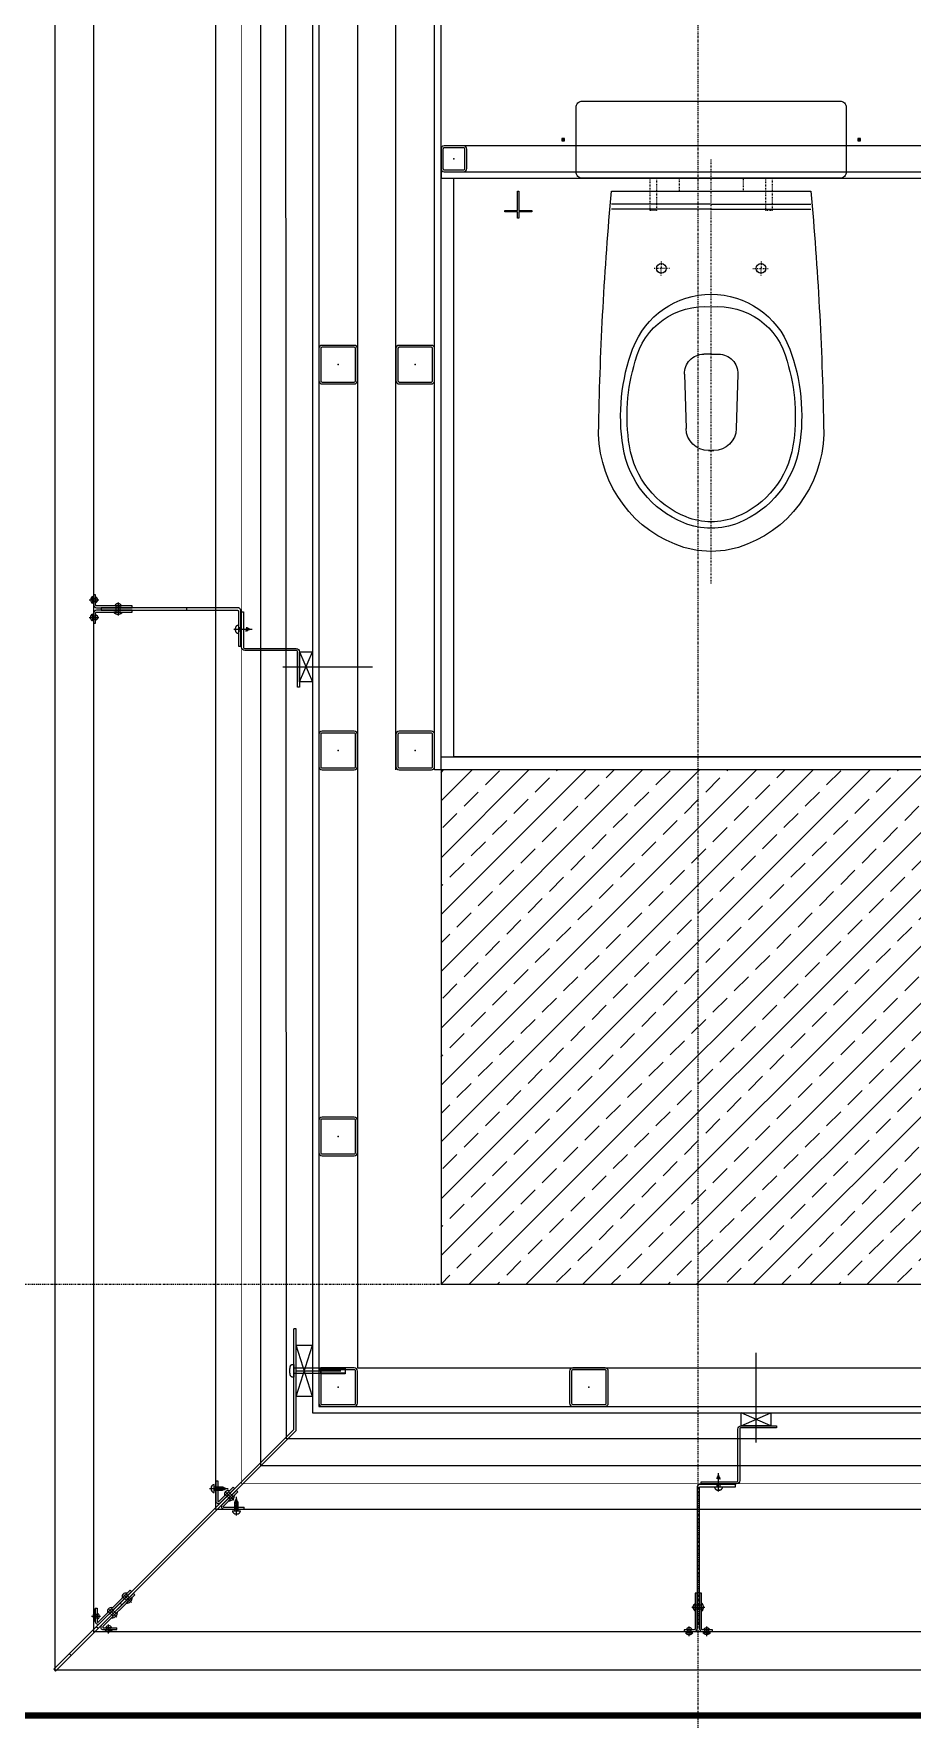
# Model space of a CAD drawing. Extents: x -1439 to 23780, y -1362 to 4476.
# Drawn here: x 1119.2 to 1255.8, y 277.4 to 539.5 of the extents above; entities that cross this region are included whole.
import ezdxf

# ---------------------------------------------------------------- set-up
doc = ezdxf.new("R2010")
doc.units = 0
doc.header["$MEASUREMENT"] = 0
for name, pattern in [('Audi$0$DASHDOT2', [0.5, 0.25, -0.125, 0, -0.125]), ('Audi$0$DOT2', [0.125, 0, -0.125]), ('Audi$0$HIDDEN2', [4.7625, 3.175, -1.5875])]:
    doc.linetypes.add(name, pattern=pattern)
doc.layers.get('0').update_dxf_attribs({"color": 9, "lineweight": 9})
for name, color, linetype, lineweight in [('Audi$0$01', 8, 'Continuous', 9), ('Audi$0$05', 8, 'Continuous', 9), ('Audi$0$05V', 8, 'Continuous', 9), ('Audi$0$06D', 8, 'Continuous', 9), ('Audi$0$09W', 8, 'Continuous', 9), ('Audi$0$10', 8, 'Continuous', 9), ('Audi$0$11', 8, 'Continuous', 9), ('Audi$0$14', 8, 'Continuous', 9), ('Audi$0$21', 8, 'Continuous', 9), ('Audi$0$24', 8, 'Audi$0$DASHDOT2', 9), ('Audi$0$33', 8, 'Audi$0$BATTING', 9), ('Audi$0$35', 8, 'Continuous', 9)]:
    doc.layers.add(name, color=color, linetype=linetype, lineweight=lineweight)
doc.linetypes.add('Audi$0$BATTING', pattern='A,0.0001,-0.1,[134,ltypeshp.shx,S=0.1,R=0,X=-0.1,Y=0],-0.2,[134,ltypeshp.shx,S=0.1,R=180,X=0.1,Y=0],-0.1', length=0.4001)

# ---------------------------------------------------------------- blocks, each defined once
blk = doc.blocks.new('Audi$0$Prf-40x40')
for points in [[(1.5, -2), (-1.5, -2, -0.414214), (-2, -1.5), (-2, 1.5, -0.414214), (-1.5, 2), (1.5, 2, -0.414214), (2, 1.5), (2, -1.5, -0.414214)], [(1.5, -1.7), (-1.5, -1.7, -0.414214), (-1.7, -1.5), (-1.7, 1.5, -0.414214), (-1.5, 1.7), (1.5, 1.7, -0.414214), (1.7, 1.5), (1.7, -1.5, -0.414214)]]:
    blk.add_lwpolyline(points, format="xyb", close=True)
at = {"color": 252}
blk.add_point((0, 0), dxfattribs=at)
blk = doc.blocks.new('Audi$0$p-san-klo07')
at = {"linetype": 'Audi$0$DOT2'}
for p, q in [((0, -75.02), (0, -9.02)), ((-6.49, -26.02), (-8.95, -26.02)), ((-7.75, -24.93), (-7.75, -26.02)), ((-7.75, -27.1), (-7.75, -26.02)), ((6.49, -26.02), (8.95, -26.02)), ((7.75, -24.93), (7.75, -26.02)), ((7.75, -27.1), (7.75, -26.02))]:
    blk.add_line(p, q, dxfattribs=at)
for p, q in [((0, -16.02), (-15.5, -16.02)), ((0, -16.82), (-15.5, -16.82)), ((0, -16.02), (15.5, -16.02)), ((0, -16.82), (15.5, -16.82)), ((0, -39.36), (-1.16, -39.36)), ((0, -39.36), (1.16, -39.36)), ((-4.16, -42.45), (-3.91, -50.93)), ((4.16, -42.45), (3.91, -50.93)), ((0, -54.33), (-0.41, -54.33)), ((-0.41, -54.33), (0, -54.33)), ((0.41, -54.33), (0, -54.33)), ((0, -54.33), (0.41, -54.33))]:
    blk.add_line(p, q)
for points in [[(-20, -12), (20, -12, 0.414214), (21, -11), (21, -1, 0.414214), (20, 0), (-20, 0, 0.414214), (-21, -1), (-21, -11, 0.414214)], [(-15.5, -14.02, 0.018163), (-17.47, -50.28, 0.320529), (-5.62, -68.92, 0.096396), (0, -70.02, 0.096396), (5.62, -68.92, 0.320529), (17.47, -50.28, 0.018163), (15.5, -14.02)]]:
    blk.add_lwpolyline(points, format="xyb", close=True)
for points in [[(-9.5, -12), (-9.5, -17), (-8.5, -17), (-8.5, -12)], [(8.5, -12), (8.5, -17), (9.5, -17), (9.5, -12)]]:
    blk.add_lwpolyline(points, dxfattribs=at)
blk.add_lwpolyline([(-5, -14.02), (-5, -12.02), (5, -12.02), (5, -14.02)], close=True, dxfattribs=at)
for centre, radius, start, end in [((-7.75, -26.02), 0.75, 0, 180), ((-7.75, -26.02), 0.75, 180, 0), ((7.75, -26.02), 0.75, 0, 180), ((7.75, -26.02), 0.75, 180, 0), ((0, -43.02), 13, 90, 159.4201), ((0, -43.02), 13, 20.5799, 90), ((-1.09, -42.96), 11, 84.3176, 166.8067), ((1.09, -42.96), 11, 13.1933, 95.6824), ((15.92, -48.99), 30, 159.4201, 189.1281), ((-15.92, -48.99), 30, 350.8719, 20.5799), ((15.92, -48.99), 29, 162.8727, 189.1281), ((-1.16, -42.36), 3, 90, 181.707), ((1.16, -42.36), 3, 358.293, 90), ((-15.92, -48.99), 29, 350.8719, 17.1273), ((-0.41, -50.83), 3.5, 181.707, 270), ((0.41, -50.83), 3.5, 270, 358.293), ((1.5, -51.31), 15.4, 189.1281, 247.9757), ((1.5, -51.31), 14.4, 189.1281, 247.9757), ((-1.5, -51.31), 14.4, 292.0243, 350.8719), ((-1.5, -51.31), 15.4, 292.0243, 350.8719), ((0, -55.02), 10.4, 247.9757, 270), ((0, -55.02), 10.4, 270, 292.0243), ((0, -55.02), 11.4, 247.9757, 270), ((0, -55.02), 11.4, 270, 292.0243)]:
    blk.add_arc(centre, radius, start, end)
at = {"layer": 'Audi$0$05'}
blk.add_lwpolyline([(29.9, -14.02), (29.9, -17.02), (27.9, -17.02), (27.9, -17.22), (29.9, -17.22), (29.9, -18.22), (30.1, -18.22), (30.1, -17.22), (32.1, -17.22), (32.1, -17.02), (30.1, -17.02), (30.1, -14.02), (29.9, -14.02)], dxfattribs=at)
at = {"xscale": 0.1, "yscale": 0.1, "zscale": 0.1}
for p in [(-23, -6), (23, -6)]:
    blk.add_blockref('Audi$0$Prf-40x40', p, dxfattribs=at)
blk = doc.blocks.new('Audi$0$p-kolon_80x80')
at = {"layer": 'Audi$0$09W'}
h = blk.add_hatch(dxfattribs=at)
h.set_pattern_fill('ANSI33', color=256, scale=25, style=0)
h.set_pattern_definition([(45, (-1222.5, -385), (-4.419417, 4.419417), []), (45, (-1218.0806, -385), (-4.419417, 4.419417), [3.125, -1.5625])])
h.paths.add_polyline_path([(-40, -40), (40, -40), (40, 40), (-40, 40)])
blk.add_lwpolyline([(-40, -40), (40, -40), (40, 40), (-40, 40)], close=True)
blk = doc.blocks.new('Audi$0$p- alum kaplama profil')
at = {"lineweight": 13}
blk.add_lwpolyline([(7.12, 12.59), (7.12, 26.49)], dxfattribs=at)
at = {"lineweight": 5}
blk.add_lwpolyline([(9.44, 15.16), (4.79, 15.16), (4.79, 17.16), (9.44, 17.16)], close=True, dxfattribs=at)
for points in [[(4.79, 15.16), (9.44, 17.16)], [(9.44, 15.16), (4.79, 17.16)]]:
    blk.add_lwpolyline(points, dxfattribs=at)
at = {"lineweight": 18}
blk.add_lwpolyline([(4.09, 6.16), (-1.41, 6.16), (-1.41, 6.46), (4.09, 6.46, 0.414214), (4.29, 6.66), (4.29, 14.66, -0.414214), (4.79, 15.16), (10.29, 15.16), (10.29, 14.86), (4.79, 14.86, 0.414214), (4.59, 14.66), (4.59, 6.66, -0.414214)], format="xyb", close=True, dxfattribs=at)
blk.add_lwpolyline([(-2.06, 5.56), (-2.06, -2.34), (-2.06, -15.69), (-1.66, -15.69), (-1.66, -2.34), (-1.66, 5.56), (-1.66, 5.56), (-1.66, 5.57), (-1.66, 5.57), (-1.66, 5.58), (-1.66, 5.58), (-1.65, 5.59), (-1.65, 5.59), (-1.65, 5.59), (-1.65, 5.6), (-1.65, 5.6), (-1.64, 5.61), (-1.64, 5.61), (-1.64, 5.62), (-1.64, 5.62), (-1.63, 5.62), (-1.63, 5.63), (-1.63, 5.63), (-1.62, 5.63), (-1.62, 5.64), (-1.61, 5.64), (-1.61, 5.64), (-1.61, 5.64), (-1.6, 5.65), (-1.6, 5.65), (-1.59, 5.65), (-1.59, 5.65), (-1.58, 5.65), (-1.58, 5.65), (-1.57, 5.66), (-1.57, 5.66), (-1.56, 5.66), (-1.56, 5.66), (3.94, 5.66), (3.94, 6.06), (-1.56, 6.06), (-1.58, 6.06), (-1.61, 6.05), (-1.63, 6.05), (-1.66, 6.05), (-1.68, 6.04), (-1.7, 6.03), (-1.73, 6.03), (-1.75, 6.02), (-1.77, 6.01), (-1.79, 6), (-1.82, 5.99), (-1.84, 5.97), (-1.86, 5.96), (-1.88, 5.94), (-1.89, 5.93), (-1.91, 5.91), (-1.93, 5.89), (-1.95, 5.87), (-1.96, 5.85), (-1.97, 5.83), (-1.99, 5.81), (-2, 5.79), (-2.01, 5.77), (-2.02, 5.75), (-2.03, 5.72), (-2.04, 5.7), (-2.04, 5.68), (-2.05, 5.65), (-2.05, 5.63), (-2.06, 5.61), (-2.06, 5.58)], close=True)
blk.add_lwpolyline([(-1.66, -2.34), (-2.06, -2.34)])
for points in [[(-2.36, -10.84), (-2.36, -16.39), (-2.36, -16.39, -0.414214), (-2.51, -16.54), (-2.51, -16.54), (-4.06, -16.54), (-4.06, -16.84), (-2.51, -16.84), (-2.51, -16.84, 0.414214), (-2.06, -16.39), (-2.06, -10.84)], [(-1.36, -10.84), (-1.66, -10.84), (-1.66, -16.39, 0.414214), (-1.21, -16.84), (-1.21, -16.84), (0.34, -16.84), (0.34, -16.54), (-1.21, -16.54), (-1.21, -16.54, -0.414214), (-1.36, -16.39), (-1.36, -16.39)]]:
    blk.add_lwpolyline(points, format="xyb", close=True)
for points in [[(0.67, 5.66, -10), (1.91, 5.66, -10)], [(0.67, 5.66, -10), (0.67, 5.64, -10), (0.67, 5.62, -10), (0.67, 5.6, -10), (0.68, 5.58, -10), (0.68, 5.56, -10), (0.69, 5.54, -10), (0.69, 5.52, -10), (0.7, 5.5, -10), (0.7, 5.48, -10), (0.71, 5.46, -10), (0.72, 5.45, -10), (0.73, 5.43, -10), (0.74, 5.41, -10), (0.75, 5.4, -10), (0.76, 5.38, -10), (0.77, 5.36, -10), (0.79, 5.35, -10), (0.8, 5.33, -10), (0.81, 5.32, -10), (0.83, 5.31, -10), (0.84, 5.29, -10), (0.86, 5.28, -10), (0.87, 5.27, -10), (0.89, 5.26, -10), (0.91, 5.25, -10), (0.92, 5.24, -10), (0.94, 5.23, -10), (0.96, 5.22, -10), (0.98, 5.21, -10), (1, 5.21, -10), (1.02, 5.2, -10), (1.03, 5.2, -10)], [(0.96, 5.66, -10), (0.97, 5.66, -10), (0.97, 5.66, -10), (0.97, 5.66, -10), (0.98, 5.66, -10), (0.98, 5.66, -10), (0.99, 5.66, -10), (0.99, 5.66, -10), (1, 5.66, -10), (1, 5.67, -10), (1, 5.67, -10), (1.01, 5.67, -10), (1.01, 5.67, -10), (1.01, 5.67, -10), (1.02, 5.68, -10), (1.02, 5.68, -10), (1.02, 5.68, -10), (1.03, 5.69, -10), (1.03, 5.69, -10), (1.03, 5.69, -10), (1.04, 5.7, -10), (1.04, 5.7, -10), (1.04, 5.7, -10), (1.04, 5.71, -10), (1.04, 5.71, -10), (1.05, 5.72, -10), (1.05, 5.72, -10), (1.05, 5.72, -10), (1.05, 5.73, -10), (1.05, 5.73, -10), (1.05, 5.74, -10), (1.05, 5.74, -10), (1.05, 5.75, -10)], [(1.61, 6.87, -10), (0.98, 6.96, -10)], [(1.33, 5.85, -10), (0.98, 5.88, -10)], [(1.56, 7.05, -10), (1.02, 7.13, -10)], [(1.05, 6.91, -10), (1.29, 7.56, -10)], [(1.05, 5.83, -10), (1.05, 6.01, -10)], [(1.05, 5.75, -10), (1.05, 5.83, -10)], [(1.29, 4.93, -10), (1.29, 7.8, -10)], [(1.53, 6.82, -10), (1.29, 7.56, -10)], [(1.29, 6.16, -10), (1.29, 6.26, -10)], [(1.53, 5.75, -10), (1.53, 5.92, -10)], [(1.53, 5.75, -10), (1.53, 5.74, -10), (1.53, 5.74, -10), (1.53, 5.73, -10), (1.53, 5.73, -10), (1.53, 5.72, -10), (1.54, 5.72, -10), (1.54, 5.72, -10), (1.54, 5.71, -10), (1.54, 5.71, -10), (1.54, 5.7, -10), (1.54, 5.7, -10), (1.55, 5.7, -10), (1.55, 5.69, -10), (1.55, 5.69, -10), (1.55, 5.69, -10), (1.56, 5.68, -10), (1.56, 5.68, -10), (1.56, 5.68, -10), (1.57, 5.67, -10), (1.57, 5.67, -10), (1.58, 5.67, -10), (1.58, 5.67, -10), (1.58, 5.67, -10), (1.59, 5.66, -10), (1.59, 5.66, -10), (1.6, 5.66, -10), (1.6, 5.66, -10), (1.6, 5.66, -10), (1.61, 5.66, -10), (1.61, 5.66, -10), (1.62, 5.66, -10), (1.62, 5.66, -10)], [(1.55, 5.2, -10), (1.57, 5.2, -10), (1.59, 5.21, -10), (1.6, 5.21, -10), (1.62, 5.22, -10), (1.64, 5.23, -10), (1.66, 5.24, -10), (1.68, 5.25, -10), (1.69, 5.26, -10), (1.71, 5.27, -10), (1.73, 5.28, -10), (1.74, 5.29, -10), (1.76, 5.31, -10), (1.77, 5.32, -10), (1.78, 5.33, -10), (1.8, 5.35, -10), (1.81, 5.36, -10), (1.82, 5.38, -10), (1.83, 5.4, -10), (1.84, 5.41, -10), (1.85, 5.43, -10), (1.86, 5.45, -10), (1.87, 5.46, -10), (1.88, 5.48, -10), (1.89, 5.5, -10), (1.89, 5.52, -10), (1.9, 5.54, -10), (1.9, 5.56, -10), (1.9, 5.58, -10), (1.91, 5.6, -10), (1.91, 5.62, -10), (1.91, 5.64, -10), (1.91, 5.66, -10)], [(1.03, 5.2, -10), (1.04, 5.2, -10), (1.05, 5.19, -10), (1.05, 5.19, -10), (1.06, 5.19, -10), (1.06, 5.19, -10), (1.07, 5.19, -10), (1.07, 5.19, -10), (1.08, 5.19, -10), (1.08, 5.19, -10), (1.09, 5.19, -10), (1.09, 5.18, -10), (1.1, 5.18, -10), (1.1, 5.18, -10), (1.11, 5.18, -10), (1.11, 5.18, -10), (1.12, 5.18, -10), (1.12, 5.18, -10), (1.13, 5.18, -10), (1.13, 5.18, -10), (1.14, 5.18, -10), (1.15, 5.18, -10), (1.15, 5.18, -10), (1.16, 5.17, -10), (1.16, 5.17, -10), (1.17, 5.17, -10), (1.17, 5.17, -10), (1.18, 5.17, -10), (1.18, 5.17, -10), (1.19, 5.17, -10), (1.19, 5.17, -10), (1.2, 5.17, -10), (1.2, 5.17, -10)], [(1.2, 5.17, -10), (1.2, 5.2, -10)], [(1.38, 5.2, -10), (1.2, 5.2, -10)], [(1.38, 5.17, -10), (1.38, 5.2, -10)], [(1.38, 5.17, -10), (1.38, 5.17, -10), (1.39, 5.17, -10), (1.39, 5.17, -10), (1.4, 5.17, -10), (1.41, 5.17, -10), (1.41, 5.17, -10), (1.42, 5.17, -10), (1.42, 5.17, -10), (1.43, 5.17, -10), (1.43, 5.18, -10), (1.44, 5.18, -10), (1.44, 5.18, -10), (1.45, 5.18, -10), (1.45, 5.18, -10), (1.46, 5.18, -10), (1.46, 5.18, -10), (1.47, 5.18, -10), (1.47, 5.18, -10), (1.48, 5.18, -10), (1.48, 5.18, -10), (1.49, 5.18, -10), (1.5, 5.19, -10), (1.5, 5.19, -10), (1.51, 5.19, -10), (1.51, 5.19, -10), (1.52, 5.19, -10), (1.52, 5.19, -10), (1.53, 5.19, -10), (1.53, 5.19, -10), (1.54, 5.19, -10), (1.54, 5.2, -10), (1.55, 5.2, -10)], [(-2.86, -13.04, 0), (-0.86, -13.04, 0)], [(-2.36, -12.52, 0), (-2.4, -12.53, 0), (-2.43, -12.56, 0), (-2.47, -12.58, 0), (-2.5, -12.6, 0), (-2.53, -12.63, 0), (-2.56, -12.66, 0), (-2.59, -12.69, 0), (-2.61, -12.73, 0), (-2.63, -12.76, 0), (-2.65, -12.8, 0), (-2.67, -12.84, 0), (-2.68, -12.88, 0), (-2.69, -12.92, 0), (-2.7, -12.96, 0), (-2.71, -13, 0), (-2.71, -13.04, 0), (-2.71, -13.08, 0), (-2.7, -13.13, 0), (-2.69, -13.17, 0), (-2.68, -13.21, 0), (-2.67, -13.25, 0), (-2.65, -13.28, 0), (-2.63, -13.32, 0), (-2.61, -13.36, 0), (-2.59, -13.39, 0), (-2.56, -13.42, 0), (-2.53, -13.45, 0), (-2.5, -13.48, 0), (-2.47, -13.51, 0), (-2.43, -13.53, 0), (-2.4, -13.55, 0), (-2.36, -13.57, 0)], [(-2.36, -13.04, 0), (-2.36, -12.52, 0)], [(-2.36, -13.04, 0), (-2.36, -12.73, 0)], [(-2.36, -12.73, 0), (-2.36, -13.04, 0)], [(-1.36, -12.73, 0), (-2.36, -12.73, 0)], [(-2.36, -13.04, 0), (-2.36, -13.36, 0)], [(-2.36, -13.04, 0), (-2.36, -13.57, 0)], [(-2.36, -13.36, 0), (-2.36, -13.04, 0)], [(-1.36, -13.04, 0), (-1.36, -12.37, 0)], [(-1.36, -13.72, 0), (-1.32, -13.68, 0), (-1.29, -13.65, 0), (-1.26, -13.61, 0), (-1.23, -13.58, 0), (-1.2, -13.54, 0), (-1.18, -13.5, 0), (-1.16, -13.45, 0), (-1.14, -13.41, 0), (-1.12, -13.37, 0), (-1.1, -13.32, 0), (-1.09, -13.28, 0), (-1.08, -13.23, 0), (-1.07, -13.18, 0), (-1.06, -13.14, 0), (-1.06, -13.09, 0), (-1.06, -13.04, 0), (-1.06, -12.99, 0), (-1.06, -12.95, 0), (-1.07, -12.9, 0), (-1.08, -12.85, 0), (-1.09, -12.81, 0), (-1.1, -12.76, 0), (-1.12, -12.72, 0), (-1.14, -12.67, 0), (-1.16, -12.63, 0), (-1.18, -12.59, 0), (-1.2, -12.55, 0), (-1.23, -12.51, 0), (-1.26, -12.47, 0), (-1.29, -12.43, 0), (-1.32, -12.4, 0), (-1.36, -12.37, 0)], [(-1.36, -13.04, 0), (-1.36, -13.72, 0)], [(-1.36, -13.36, 0), (-2.36, -13.36, 0)], [(-3.84, -17.04, 0), (-3.81, -17.07, 0), (-3.78, -17.1, 0), (-3.75, -17.12, 0), (-3.72, -17.15, 0), (-3.69, -17.17, 0), (-3.66, -17.19, 0), (-3.62, -17.21, 0), (-3.59, -17.23, 0), (-3.55, -17.24, 0), (-3.52, -17.26, 0), (-3.48, -17.27, 0), (-3.44, -17.28, 0), (-3.4, -17.28, 0), (-3.36, -17.29, 0), (-3.32, -17.29, 0), (-3.29, -17.29, 0), (-3.25, -17.29, 0), (-3.21, -17.29, 0), (-3.17, -17.28, 0), (-3.13, -17.28, 0), (-3.09, -17.27, 0), (-3.06, -17.26, 0), (-3.02, -17.24, 0), (-2.98, -17.23, 0), (-2.95, -17.21, 0), (-2.91, -17.19, 0), (-2.88, -17.17, 0), (-2.85, -17.15, 0), (-2.82, -17.12, 0), (-2.79, -17.1, 0), (-2.76, -17.07, 0), (-2.73, -17.04, 0)], [(-3.29, -17.04, 0), (-3.84, -17.04, 0)], [(-2.85, -16.54, 0), (-2.86, -16.51, 0), (-2.87, -16.47, 0), (-2.89, -16.44, 0), (-2.91, -16.41, 0), (-2.93, -16.38, 0), (-2.96, -16.35, 0), (-2.98, -16.33, 0), (-3.01, -16.31, 0), (-3.04, -16.29, 0), (-3.07, -16.27, 0), (-3.11, -16.25, 0), (-3.14, -16.24, 0), (-3.18, -16.23, 0), (-3.21, -16.22, 0), (-3.25, -16.22, 0), (-3.29, -16.22, 0), (-3.32, -16.22, 0), (-3.36, -16.22, 0), (-3.39, -16.23, 0), (-3.43, -16.24, 0), (-3.46, -16.25, 0), (-3.5, -16.27, 0), (-3.53, -16.29, 0), (-3.56, -16.31, 0), (-3.59, -16.33, 0), (-3.61, -16.35, 0), (-3.64, -16.38, 0), (-3.66, -16.41, 0), (-3.68, -16.44, 0), (-3.7, -16.47, 0), (-3.71, -16.51, 0), (-3.73, -16.54, 0)], [(-3.29, -16.54, 0), (-3.73, -16.54, 0)], [(-3.29, -16.54, 0), (-3.55, -16.54, 0)], [(-3.55, -16.54, 0), (-3.29, -16.54, 0)], [(-3.55, -17.04, 0), (-3.55, -16.54, 0)], [(-3.29, -17.54, 0), (-3.29, -16.04, 0)], [(-3.29, -16.54, 0), (-2.85, -16.54, 0)], [(-3.29, -16.54, 0), (-3.03, -16.54, 0)], [(-3.03, -16.54, 0), (-3.29, -16.54, 0)], [(-3.29, -17.04, 0), (-2.73, -17.04, 0)], [(-3.03, -17.04, 0), (-3.03, -16.54, 0)], [(-0.56, -17.04, 0), (-1.11, -17.04, 0)], [(0, -17.04, 0), (-0.03, -17.07, 0), (-0.06, -17.1, 0), (-0.09, -17.12, 0), (-0.12, -17.15, 0), (-0.15, -17.17, 0), (-0.18, -17.19, 0), (-0.22, -17.21, 0), (-0.25, -17.23, 0), (-0.29, -17.24, 0), (-0.33, -17.26, 0), (-0.36, -17.27, 0), (-0.4, -17.28, 0), (-0.44, -17.28, 0), (-0.48, -17.29, 0), (-0.52, -17.29, 0), (-0.56, -17.29, 0), (-0.59, -17.29, 0), (-0.63, -17.29, 0), (-0.67, -17.28, 0), (-0.71, -17.28, 0), (-0.75, -17.27, 0), (-0.79, -17.26, 0), (-0.82, -17.24, 0), (-0.86, -17.23, 0), (-0.89, -17.21, 0), (-0.93, -17.19, 0), (-0.96, -17.17, 0), (-0.99, -17.15, 0), (-1.02, -17.12, 0), (-1.05, -17.1, 0), (-1.08, -17.07, 0), (-1.11, -17.04, 0)], [(-1, -16.54, 0), (-0.98, -16.51, 0), (-0.97, -16.47, 0), (-0.95, -16.44, 0), (-0.93, -16.41, 0), (-0.91, -16.38, 0), (-0.88, -16.35, 0), (-0.86, -16.33, 0), (-0.83, -16.31, 0), (-0.8, -16.29, 0), (-0.77, -16.27, 0), (-0.73, -16.25, 0), (-0.7, -16.24, 0), (-0.66, -16.23, 0), (-0.63, -16.22, 0), (-0.59, -16.22, 0), (-0.56, -16.22, 0), (-0.52, -16.22, 0), (-0.48, -16.22, 0), (-0.45, -16.23, 0), (-0.41, -16.24, 0), (-0.38, -16.25, 0), (-0.34, -16.27, 0), (-0.31, -16.29, 0), (-0.28, -16.31, 0), (-0.25, -16.33, 0), (-0.23, -16.35, 0), (-0.2, -16.38, 0), (-0.18, -16.41, 0), (-0.16, -16.44, 0), (-0.14, -16.47, 0), (-0.13, -16.51, 0), (-0.12, -16.54, 0)], [(-0.56, -16.54, 0), (-1, -16.54, 0)], [(-0.56, -16.54, 0), (-0.82, -16.54, 0)], [(-0.82, -16.54, 0), (-0.56, -16.54, 0)], [(-0.82, -17.04, 0), (-0.82, -16.54, 0)], [(-0.56, -17.54, 0), (-0.56, -16.04, 0)], [(-0.56, -16.54, 0), (-0.3, -16.54, 0)], [(-0.56, -16.54, 0), (-0.12, -16.54, 0)], [(-0.3, -16.54, 0), (-0.56, -16.54, 0)], [(-0.56, -17.04, 0), (0, -17.04, 0)], [(-0.3, -17.04, 0), (-0.3, -16.54, 0)]]:
    blk.add_polyline3d(points)
blk = doc.blocks.new('Audi$0$p-cephe_kose profili')
at = {"linetype": 'Continuous', "lineweight": 13}
for p, q in [((-2.75, 12.75), (-3.15, 12.75)), ((-3.15, -2.87), (-3.15, 12.75)), ((-2.75, -3.03), (-2.75, 12.75)), ((-3.15, -2.87), (-30.14, -29.86)), ((-2.75, -3.03), (-29.86, -30.14)), ((-33.53, -32.82), (-28.58, -27.87)), ((-33.32, -33.03), (-28.37, -28.08)), ((-28.08, -28.37), (-33.03, -33.32)), ((-27.87, -28.58), (-32.82, -33.53)), ((-28.37, -28.08), (-28.58, -27.87)), ((-28.08, -28.37), (-27.87, -28.58)), ((-34, -30.65), (-34, -32.75)), ((-34, -30.65), (-33.7, -30.65)), ((-33.85, -33.57), (-30.14, -29.86)), ((-33.7, -30.65), (-33.7, -32.75)), ((-33.57, -33.85), (-29.86, -30.14)), ((-30.14, -29.86), (-29.86, -30.14)), ((-29.86, -30.14), (-30.14, -29.86)), ((-33.85, -33.57), (-40.45, -40.17)), ((-33.57, -33.85), (-40.17, -40.45)), ((-33.57, -33.85), (-33.85, -33.57)), ((-32.75, -33.7), (-30.65, -33.7)), ((-32.75, -34), (-30.65, -34)), ((-30.65, -34), (-30.65, -33.7)), ((-40.45, -40.17), (-40.17, -40.45))]:
    blk.add_line(p, q, dxfattribs=at)
at = {"linetype": 'Continuous', "lineweight": 5}
for p, q in [((-2.75, 2.25), (-0.25, 10.25)), ((-0.25, 2.25), (-2.75, 10.25)), ((-3.15, 6.69), (1.05, 6.69)), ((1.05, 5.81), (-3.15, 5.81)), ((-2.73, 6.25), (4.2, 6.25)), ((4.85, 6.62), (1.05, 6.62)), ((4.85, 5.88), (1.05, 5.88))]:
    blk.add_line(p, q, dxfattribs=at)
for p, q in [((-16.23, -12.06), (-13.36, -12.06)), ((-15.99, -11.97), (-15.95, -11.97)), ((-15.99, -12.15), (-15.95, -12.15)), ((-15.95, -11.97), (-15.95, -12.15)), ((-15.5, -12.68), (-15.5, -11.44)), ((-15.41, -11.82), (-15.23, -11.82)), ((-15.41, -12.3), (-15.32, -12.3)), ((-15.32, -12.3), (-15.14, -12.3)), ((-15.3, -12.02), (-15.28, -12.37)), ((-15.23, -11.82), (-15.05, -11.82)), ((-15.19, -11.74), (-15.1, -12.37)), ((-15.14, -12.3), (-14.96, -12.3)), ((-15.05, -11.82), (-14.87, -11.82)), ((-15.01, -11.74), (-14.92, -12.37)), ((-14.96, -12.3), (-14.78, -12.3)), ((-14.87, -11.82), (-14.69, -11.82)), ((-14.83, -11.74), (-14.74, -12.37)), ((-14.78, -12.3), (-14.6, -12.3)), ((-14.69, -11.82), (-14.51, -11.82)), ((-14.65, -11.74), (-14.56, -12.37)), ((-14.6, -12.3), (-14.42, -12.3)), ((-14.51, -11.82), (-14.33, -11.82)), ((-14.47, -11.74), (-14.38, -12.37)), ((-14.42, -12.3), (-14.24, -12.3)), ((-14.33, -11.82), (-13.6, -12.06)), ((-14.29, -11.74), (-14.2, -12.37)), ((-14.24, -12.3), (-13.6, -12.06)), ((-14.1, -11.79), (-14.03, -12.33)), ((-12.68, -15.51), (-11.44, -15.51)), ((-11.74, -14.3), (-12.37, -14.21)), ((-11.74, -14.48), (-12.37, -14.39)), ((-11.74, -14.66), (-12.37, -14.57)), ((-11.74, -14.84), (-12.37, -14.75)), ((-11.74, -15.02), (-12.37, -14.93)), ((-11.74, -15.2), (-12.37, -15.11)), ((-12.02, -15.31), (-12.37, -15.29)), ((-11.79, -14.11), (-12.33, -14.03)), ((-12.3, -14.25), (-12.06, -13.61)), ((-12.3, -14.43), (-12.3, -14.25)), ((-12.3, -14.61), (-12.3, -14.43)), ((-12.3, -14.79), (-12.3, -14.61)), ((-12.3, -14.97), (-12.3, -14.79)), ((-12.3, -15.15), (-12.3, -14.97)), ((-12.3, -15.33), (-12.3, -15.15)), ((-12.3, -15.42), (-12.3, -15.33)), ((-12.06, -16.24), (-12.06, -13.37)), ((-11.82, -14.34), (-12.06, -13.61)), ((-11.82, -14.52), (-11.82, -14.34)), ((-11.82, -14.7), (-11.82, -14.52)), ((-11.82, -14.88), (-11.82, -14.7)), ((-11.82, -15.06), (-11.82, -14.88)), ((-11.82, -15.24), (-11.82, -15.06)), ((-11.82, -15.42), (-11.82, -15.24)), ((-12.15, -15.99), (-12.15, -15.96)), ((-11.97, -15.96), (-12.15, -15.96)), ((-11.97, -15.99), (-11.97, -15.96))]:
    blk.add_line(p, q)
at = {"linetype": 'Continuous', "lineweight": 18}
for p, q in [((-15.25, -10.86), (-15.25, -14)), ((-15.25, -10.86), (-14.95, -10.86)), ((-14.95, -10.86), (-14.95, -14)), ((-14.78, -14.07), (-12.56, -11.86)), ((-14.57, -14.28), (-12.35, -12.07)), ((-12.07, -12.35), (-14.28, -14.57)), ((-11.86, -12.56), (-14.07, -14.78)), ((-12.35, -12.07), (-12.56, -11.86)), ((-12.07, -12.35), (-11.86, -12.56)), ((-14, -14.95), (-10.86, -14.95)), ((-14, -15.25), (-10.86, -15.25)), ((-10.86, -15.25), (-10.86, -14.95))]:
    blk.add_line(p, q, dxfattribs=at)
at = {"lineweight": 5}
for p, q in [((-13.02, -13.73), (-13.73, -13.02)), ((-13.29, -13.01), (-13.66, -13.38)), ((-13.65, -12.66), (-12.44, -13.86)), ((-13.29, -13.01), (-13.52, -13.23)), ((-13.52, -13.23), (-13.29, -13.01)), ((-13.29, -13.01), (-12.92, -12.64)), ((-13.29, -13.01), (-13.07, -12.79)), ((-13.07, -12.79), (-13.29, -13.01)), ((-12.57, -13.28), (-13.28, -12.57)), ((-12.8, -13.5), (-12.32, -13.03)), ((-12.8, -13.5), (-13.27, -13.98)), ((-29.57, -28.58), (-28.37, -29.78)), ((-29.22, -28.93), (-28.84, -28.56)), ((-29.22, -28.93), (-28.99, -28.71)), ((-28.99, -28.71), (-29.22, -28.93)), ((-28.5, -29.21), (-29.21, -28.5)), ((-34.1, -31.92), (-34.1, -31.37)), ((-31.22, -31.93), (-31.93, -31.22)), ((-31.49, -31.21), (-31.86, -31.58)), ((-31.85, -30.86), (-30.64, -32.06)), ((-31.49, -31.21), (-31.71, -31.43)), ((-31.71, -31.43), (-31.49, -31.21)), ((-31.49, -31.21), (-31.12, -30.84)), ((-31.49, -31.21), (-31.27, -30.99)), ((-31.27, -30.99), (-31.49, -31.21)), ((-30.77, -31.48), (-31.48, -30.77)), ((-31, -31.7), (-30.52, -31.23)), ((-28.94, -29.65), (-29.65, -28.94)), ((-29.22, -28.93), (-29.59, -29.3)), ((-29.22, -28.93), (-29.44, -29.16)), ((-29.44, -29.16), (-29.22, -28.93)), ((-28.72, -29.43), (-29.2, -29.91)), ((-28.72, -29.43), (-28.24, -28.95)), ((-34.6, -31.92), (-33.2, -31.92)), ((-34.1, -31.66), (-33.7, -31.66)), ((-34.1, -31.92), (-34.1, -32.47)), ((-34.1, -32.18), (-33.7, -32.18)), ((-33.7, -31.92), (-33.7, -31.48)), ((-33.7, -31.92), (-33.7, -31.66)), ((-33.7, -31.66), (-33.7, -31.92)), ((-33.7, -31.92), (-33.7, -32.36)), ((-33.7, -31.92), (-33.7, -32.18)), ((-33.7, -32.18), (-33.7, -31.92)), ((-31.92, -33.7), (-32.36, -33.7)), ((-31.92, -33.7), (-32.18, -33.7)), ((-32.18, -33.7), (-31.92, -33.7)), ((-32.18, -34.1), (-32.18, -33.7)), ((-31.92, -34.6), (-31.92, -33.2)), ((-31.92, -33.7), (-31.66, -33.7)), ((-31.92, -33.7), (-31.48, -33.7)), ((-31.66, -33.7), (-31.92, -33.7)), ((-31.66, -34.1), (-31.66, -33.7)), ((-31, -31.7), (-31.47, -32.18)), ((-31.92, -34.1), (-32.47, -34.1)), ((-31.92, -34.1), (-31.37, -34.1))]:
    blk.add_line(p, q, dxfattribs=at)
at = {"lineweight": 0}
blk.add_line((-34, -32.75), (-34, -30.75), dxfattribs=at)
at = {"linetype": 'Continuous', "lineweight": 5}
for points in [[(-2.75, 10.25), (-0.25, 10.25), (-0.25, 2.25), (-2.75, 2.25)], [(1.05, 6.75), (4.85, 6.75), (4.85, 5.75), (1.05, 5.75)]]:
    blk.add_lwpolyline(points, close=True, dxfattribs=at)
blk.add_lwpolyline([(-38.03, -37.75), (-37.75, -38.03)])
for centre, radius, start, end in [((-14.88, -12.06), 1.11, 166.6402, 175.4788), ((-14.88, -12.06), 1.11, 184.5212, 193.3598), ((-15.5, -11.91), 0.473, 90, 166.6402), ((-15.5, -12.21), 0.473, 193.3598, 270), ((-15.41, -11.73), 0.09, 180, 270), ((-15.41, -12.39), 0.09, 90, 180), ((-12.21, -15.51), 0.473, 180, 256.6402), ((-12.39, -15.42), 0.09, 270, 0), ((-11.73, -15.42), 0.09, 180, 270), ((-11.91, -15.51), 0.473, 283.3598, 360), ((-12.06, -14.89), 1.11, 256.6402, 265.4788), ((-12.06, -14.89), 1.11, 274.5212, 283.3598)]:
    blk.add_arc(centre, radius, start, end)
at = {"lineweight": 5}
for centre, radius, start, end in [((-13.35, -12.95), 0.57, 67.9194, 202.0806), ((-13.23, -13.07), 0.909, 267.075, 2.925), ((-29.27, -28.88), 0.57, 67.9194, 202.0806), ((-33.62, -31.92), 0.732, 131.1905, 228.8095), ((-31.55, -31.15), 0.57, 67.9194, 202.0806), ((-31.43, -31.27), 0.909, 267.075, 2.925), ((-29.15, -29), 0.909, 267.075, 2.925), ((-33.83, -31.92), 0.46, 286.9574, 73.0426), ((-31.92, -33.83), 0.46, 16.9574, 163.0426), ((-31.92, -33.62), 0.732, 221.1905, 318.8095)]:
    blk.add_arc(centre, radius, start, end, dxfattribs=at)
at = {"linetype": 'Continuous', "lineweight": 18}
for centre, radius, start, end in [((-14.85, -14), 0.4, 180, 315), ((-14.85, -14), 0.1, 180, 315), ((-14, -14.85), 0.4, 135, 270), ((-14, -14.85), 0.1, 135, 270)]:
    blk.add_arc(centre, radius, start, end, dxfattribs=at)
at = {"linetype": 'Continuous', "lineweight": 13}
for centre, radius, start, end in [((-33.6, -32.75), 0.4, 180, 315), ((-33.6, -32.75), 0.1, 180, 315), ((-32.75, -33.6), 0.4, 135, 270), ((-32.75, -33.6), 0.1, 135, 270)]:
    blk.add_arc(centre, radius, start, end, dxfattribs=at)
at = {"linetype": 'Continuous', "lineweight": 5}
blk.add_rational_spline([(-3.15, 7.25), (-3.22, 7.25), (-3.29, 7.25), (-3.63, 7.25), (-3.68, 6.91), (-3.7, 6.83), (-3.71, 6.75), (-3.79, 6.25), (-3.71, 5.75), (-3.7, 5.67), (-3.68, 5.59), (-3.63, 5.25), (-3.29, 5.25), (-3.22, 5.25), (-3.15, 5.25), (-3.15, 6.25), (-3.15, 7.25)], [1, 1, 1, 0.760917374327, 1, 1, 1, 1, 1, 1, 1, 0.760917374327, 1, 1, 1, 1, 1], degree=2, knots=[0, 0, 0, 1, 1, 2, 2, 3, 3, 4, 4, 5, 5, 6, 6, 7, 7, 8, 8, 8], dxfattribs=at)
blk = doc.blocks.new('Audi$0$P-AKS_AUDI')
at = {"layer": 'Audi$0$24'}
for points in [[(-3500, -2590), (-3500, 1250)], [(-3840, -2440), (360, -2440)]]:
    blk.add_lwpolyline(points, dxfattribs=at)
blk = doc.blocks.new('Audi$0$prf-60x60')
for points in [[(-2.5, -6), (2.5, -6, 0.414214), (3, -5.5), (3, -0.5, 0.414214), (2.5, 0), (-2.5, 0, 0.414214), (-3, -0.5), (-3, -5.5, 0.414214)], [(-2.5, -5.7), (2.5, -5.7, 0.414214), (2.7, -5.5), (2.7, -0.5, 0.414214), (2.5, -0.3), (-2.5, -0.3, 0.414214), (-2.7, -0.5), (-2.7, -5.5, 0.414214)]]:
    blk.add_lwpolyline(points, format="xyb", close=True)
at = {"color": 252}
blk.add_point((0, -3), dxfattribs=at)
blk = doc.blocks.new('Audi$0$p-zemin kat')
at = {"layer": 'Audi$0$06D'}
for points in [[(1719.26, 285), (1122.5, 285), (1122.5, 1420)], [(1719.26, 310), (1147.5, 310), (1147.5, 824.8)], [(1719.26, 316.79), (1154.5, 316.77), (1154.5, 825), (1162.5, 825)], [(1175.5, 425), (1175.5, 818), (1169.5, 818), (1169.5, 332), (1692.56, 332), (1692.56, 338), (1262.5, 338)], [(1147.5, 325), (1147.5, 579.77)], [(1392.5, 503.5), (1392.5, 522), (1183, 522)]]:
    blk.add_lwpolyline(points, dxfattribs=at)
at = {"layer": 'Audi$0$10'}
for points, const_width in [([(1719.26, 291), (1128.5, 291), (1128.5, 1420.16)], 0.2), ([(1719.26, 314), (1151.5, 314), (1151.5, 831.63)], 0.1), ([(1151.5, 325), (1151.5, 579.77)], 0.1)]:
    blk.add_lwpolyline(points, dxfattribs=dict(at, const_width=const_width))
at = {"layer": 'Audi$0$11'}
for points in [[(1182.5, 425), (1182.5, 825), (1162.5, 825), (1162.5, 325), (1699.56, 325), (1699.56, 345), (1262.5, 345)], [(1181.5, 425), (1181.5, 824), (1163.5, 824), (1163.5, 326), (1698.56, 326), (1698.56, 344), (1262.5, 344)], [(1182.5, 518), (1182.5, 517), (1387.5, 517), (1387.5, 517), (1387.5, 517), (1387.5, 517), (1387.5, 517), (1387.5, 502), (1397.5, 502), (1397.5, 610), (1387.5, 610), (1387.5, 550), (1387.5, 550), (1387.5, 550), (1387.5, 550), (1387.5, 550), (1202.5, 550), (1202.5, 720), (1387.5, 720), (1387.5, 710), (1397.5, 710), (1397.5, 735), (1182.5, 735)], [(1184.5, 518), (1184.5, 518), (1388.5, 518), (1388.5, 503), (1396.5, 503), (1396.5, 609), (1388.5, 609), (1388.5, 549), (1201.5, 549), (1201.5, 721), (1388.5, 721), (1388.5, 711), (1396.5, 711), (1396.5, 734), (1182.5, 734)], [(1182.5, 425), (1181.5, 425)]]:
    blk.add_lwpolyline(points, dxfattribs=at)
at = {"layer": 'Audi$0$14'}
blk.add_lwpolyline([(1182.5, 427), (1264.5, 427), (1264.5, 345)], dxfattribs=at)
at = {"layer": 'Audi$0$33', "ltscale": 0.4}
blk.add_lwpolyline([(1719.26, 321), (1158.5, 321), (1158.25, 827.22)], dxfattribs=at)
at = {"layer": 'Audi$0$35'}
blk.add_lwpolyline([(1387.5, 347), (1264.5, 347), (1264.5, 427), (1184.5, 427), (1184.5, 517), (1387.5, 517)], close=True, dxfattribs=at)
at = {"layer": 'Audi$0$01'}
blk.add_blockref('Audi$0$p-kolon_80x80', (1222.5, 385), dxfattribs=at)
at = {"layer": 'Audi$0$10', "xscale": -1}
blk.add_blockref('Audi$0$Prf-40x40', (1184.5, 520), dxfattribs=at)
at = {"layer": 'Audi$0$10'}
for name, p in [('Audi$0$prf-60x60', (1166.5, 491)), ('Audi$0$prf-60x60', (1178.5, 491)), ('Audi$0$prf-60x60', (1166.5, 431)), ('Audi$0$prf-60x60', (1178.5, 431)), ('Audi$0$prf-60x60', (1166.5, 371)), ('Audi$0$p-cephe_kose profili', (1162.75, 325.31)), ('Audi$0$p- alum kaplama profil', (1224.36, 307.84)), ('Audi$0$prf-60x60', (1166.5, 332)), ('Audi$0$prf-60x60', (1205.5, 332))]:
    blk.add_blockref(name, p, dxfattribs=at)
at = {"layer": 'Audi$0$10', "rotation": 270}
blk.add_blockref('Audi$0$p- alum kaplama profil', (1145.34, 448.14), dxfattribs=at)
at = {"layer": 'Audi$0$24'}
blk.add_blockref('Audi$0$P-AKS_AUDI', (4722.5, 2785), dxfattribs=at)

msp = doc.modelspace()

# ---------------------------------------------------------------- linework, layer by layer
at = {"layer": 'Audi$0$21', "linetype": 'Audi$0$HIDDEN2', "ltscale": 0.1, "const_width": 1}
msp.add_lwpolyline([(1116.06, 758.11), (1422.31, 758.11), (1422.31, 277.94), (1116.06, 277.94)], close=True, dxfattribs=at)

# ---------------------------------------------------------------- block references
at = {"layer": 'Audi$0$05V', "xscale": -1}
msp.add_blockref('Audi$0$p-san-klo07', (1224.5, 528.98), dxfattribs=at)
at = {"layer": 'Audi$0$10'}
msp.add_blockref('Audi$0$p-zemin kat', (0, 0), dxfattribs=at)

doc.saveas('drawing.dxf')
